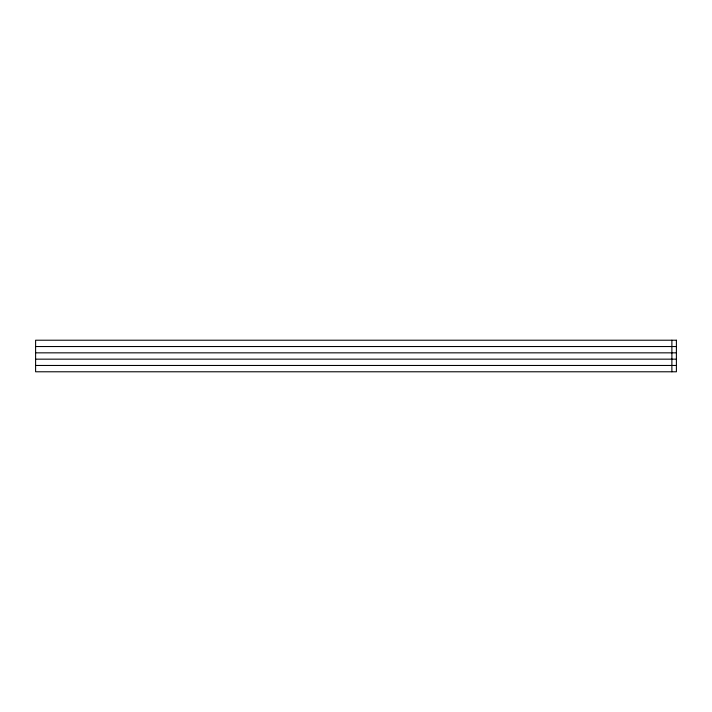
<?xml version="1.0" encoding="UTF-8"?>
<svg xmlns="http://www.w3.org/2000/svg" width="712" height="712" viewBox="0 0 712 712"><rect width="100%" height="100%" fill="white"/><g stroke="black" fill="none" stroke-linecap="round" stroke-linejoin="round"><path stroke-width="1.07" d="M35.6 346.53L676.4 346.53M35.6 352.841L676.4 352.841M35.6 359.16L676.4 359.16M35.6 365.47L676.4 365.47M671.888 340.22L671.888 371.78M676.4 340.22L35.6 340.22L35.6 371.78L676.4 371.78L676.4 340.22"/></g></svg>
